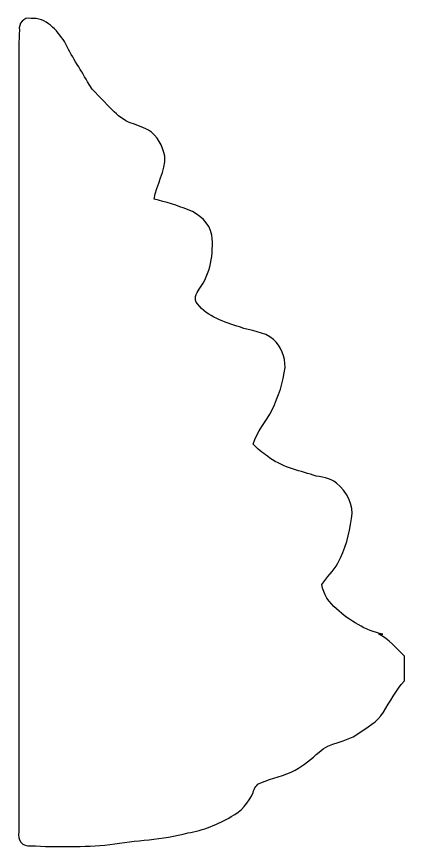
# Model space of a CAD drawing. Header units: centimetres. Extents: x -14.1 to 14.1, y -10.2 to 10.2.
# Drawn here: x 4.56 to 14.11, y -10.22 to 10.24 of the extents above; entities that cross this region are included whole.
import ezdxf

# ---------------------------------------------------------------- set-up
doc = ezdxf.new("R2010")
doc.units = ezdxf.units.CM
doc.header["$MEASUREMENT"] = 0
doc.layers.add('Camada 1', color=7, linetype='Continuous')

msp = doc.modelspace()

# ---------------------------------------------------------------- linework, layer by layer
at = {"layer": 'Camada 1', "color": 129}
msp.add_open_spline([(4.63232, 9.90882), (4.60128, 10.06157), (4.74274, 10.24079), (4.90961, 10.19492), (4.90961, 10.19492), (5.28955, 10.22985), (5.55131, 9.90141), (5.74534, 9.62448), (5.74534, 9.62448), (5.90162, 9.27664), (6.12563, 8.96726), (6.30872, 8.63388), (6.30872, 8.63388), (6.44737, 8.3827), (6.6735, 8.20138), (6.86647, 7.995), (6.86647, 7.995), (6.99911, 7.85742), (7.14022, 7.71913), (7.31908, 7.64399), (7.31908, 7.64399), (7.48136, 7.57767), (7.64999, 7.52616), (7.80697, 7.44679), (7.80697, 7.44679), (8.03416, 7.31097), (8.15516, 7.05097), (8.2102, 6.80085), (8.2102, 6.80085), (8.24124, 6.42514), (7.99641, 6.10729), (7.95055, 5.74252), (7.95055, 5.74252), (8.23665, 5.67655), (8.51782, 5.58941), (8.79122, 5.48181), (8.79122, 5.48181), (9.06074, 5.37492), (9.31439, 5.15832), (9.37048, 4.86092), (9.37048, 4.86092), (9.41881, 4.39984), (9.3412, 3.90349), (9.05686, 3.52531), (9.05686, 3.52531), (8.98631, 3.41947), (8.91046, 3.28154), (9.01665, 3.16195), (9.01665, 3.16195), (9.26712, 2.84127), (9.68199, 2.71992), (10.0517, 2.59609), (10.0517, 2.59609), (10.33074, 2.49202), (10.65036, 2.4892), (10.88707, 2.28953), (10.88707, 2.28953), (11.07158, 2.11314), (11.17953, 1.85632), (11.17177, 1.6002), (11.17177, 1.6002), (11.1379, 1.23331), (11.00561, 0.88618), (10.85674, 0.55245), (10.85674, 0.55245), (10.71598, 0.26141), (10.46727, 0.02505), (10.38789, -0.29386), (10.38789, -0.29386), (10.48667, -0.41169), (10.61932, -0.49424), (10.73926, -0.58914), (10.73926, -0.58914), (11.0677, -0.84243), (11.47939, -0.93733), (11.86885, -1.05622), (11.86885, -1.05622), (12.0583, -1.11584), (12.28266, -1.10913), (12.43753, -1.24954), (12.43753, -1.24954), (12.694, -1.45627), (12.87074, -1.78964), (12.81254, -2.12584), (12.81254, -2.12584), (12.74233, -2.50119), (12.67107, -2.8889), (12.47246, -3.22157), (12.47246, -3.22157), (12.3765, -3.42194), (12.19165, -3.55953), (12.07982, -3.74897), (12.07982, -3.74897), (12.11015, -3.99133), (12.26326, -4.19382), (12.44177, -4.35046), (12.44177, -4.35046), (12.76667, -4.6415), (13.15014, -4.88033), (13.58089, -4.97381), (13.58089, -4.97381), (13.54631, -4.97417), (13.51245, -4.97487), (13.47858, -4.97593), (13.47858, -4.97593), (13.73611, -5.09341), (13.91003, -5.32095), (14.11111, -5.51074), (14.11111, -5.51074), (14.11111, -5.51074), (14.11111, -6.12387), (14.11111, -6.12387), (14.11111, -6.12387), (13.89909, -6.35212), (13.75727, -6.63081), (13.595, -6.89398), (13.595, -6.89398), (13.44824, -7.13775), (13.18648, -7.26757), (12.96388, -7.42915), (12.96388, -7.42915), (12.67319, -7.63729), (12.27667, -7.63199), (12.00891, -7.87859), (12.00891, -7.87859), (11.82652, -8.04298), (11.63779, -8.20385), (11.42189, -8.32273), (11.42189, -8.32273), (11.15483, -8.4642), (10.85109, -8.51359), (10.57522, -8.63212), (10.57522, -8.63212), (10.47221, -8.66916), (10.414, -8.76935), (10.38754, -8.87201), (10.38754, -8.87201), (10.28418, -9.1246), (10.08733, -9.33556), (9.84955, -9.46714), (9.84955, -9.46714), (9.51547, -9.65129), (9.16129, -9.80969), (8.78099, -9.8686), (8.78099, -9.8686), (8.15269, -10.04182), (7.49653, -10.04429), (6.858, -10.15506), (6.858, -10.15506), (6.2103, -10.21856), (5.55696, -10.21644), (4.90784, -10.18328), (4.90784, -10.18328), (4.71382, -10.2242), (4.56318, -10.02383), (4.62068, -9.8432), (4.62068, -9.8432), (4.62139, -3.78707), (4.62174, 2.26942), (4.62104, 8.32555), (4.62104, 8.32555), (4.62456, 8.85331), (4.59952, 9.38177), (4.63232, 9.90882)], degree=3, knots=[0, 0, 0, 0, 0.02380952, 0.02380952, 0.02380952, 0.02380952, 0.04761905, 0.04761905, 0.04761905, 0.04761905, 0.07142857, 0.07142857, 0.07142857, 0.07142857, 0.0952381, 0.0952381, 0.0952381, 0.0952381, 0.11904762, 0.11904762, 0.11904762, 0.11904762, 0.14285714, 0.14285714, 0.14285714, 0.14285714, 0.16666667, 0.16666667, 0.16666667, 0.16666667, 0.19047619, 0.19047619, 0.19047619, 0.19047619, 0.21428571, 0.21428571, 0.21428571, 0.21428571, 0.23809524, 0.23809524, 0.23809524, 0.23809524, 0.26190476, 0.26190476, 0.26190476, 0.26190476, 0.28571429, 0.28571429, 0.28571429, 0.28571429, 0.30952381, 0.30952381, 0.30952381, 0.30952381, 0.33333333, 0.33333333, 0.33333333, 0.33333333, 0.35714286, 0.35714286, 0.35714286, 0.35714286, 0.38095238, 0.38095238, 0.38095238, 0.38095238, 0.4047619, 0.4047619, 0.4047619, 0.4047619, 0.42857143, 0.42857143, 0.42857143, 0.42857143, 0.45238095, 0.45238095, 0.45238095, 0.45238095, 0.47619048, 0.47619048, 0.47619048, 0.47619048, 0.5, 0.5, 0.5, 0.5, 0.52380952, 0.52380952, 0.52380952, 0.52380952, 0.54761905, 0.54761905, 0.54761905, 0.54761905, 0.57142857, 0.57142857, 0.57142857, 0.57142857, 0.5952381, 0.5952381, 0.5952381, 0.5952381, 0.61904762, 0.61904762, 0.61904762, 0.61904762, 0.64285714, 0.64285714, 0.64285714, 0.64285714, 0.66666667, 0.66666667, 0.66666667, 0.66666667, 0.69047619, 0.69047619, 0.69047619, 0.69047619, 0.71428571, 0.71428571, 0.71428571, 0.71428571, 0.73809524, 0.73809524, 0.73809524, 0.73809524, 0.76190476, 0.76190476, 0.76190476, 0.76190476, 0.78571429, 0.78571429, 0.78571429, 0.78571429, 0.80952381, 0.80952381, 0.80952381, 0.80952381, 0.83333333, 0.83333333, 0.83333333, 0.83333333, 0.85714286, 0.85714286, 0.85714286, 0.85714286, 0.88095238, 0.88095238, 0.88095238, 0.88095238, 0.9047619, 0.9047619, 0.9047619, 0.9047619, 0.92857143, 0.92857143, 0.92857143, 0.92857143, 0.95238095, 0.95238095, 0.95238095, 0.95238095, 1, 1, 1, 1], dxfattribs=at)

doc.saveas('drawing.dxf')
